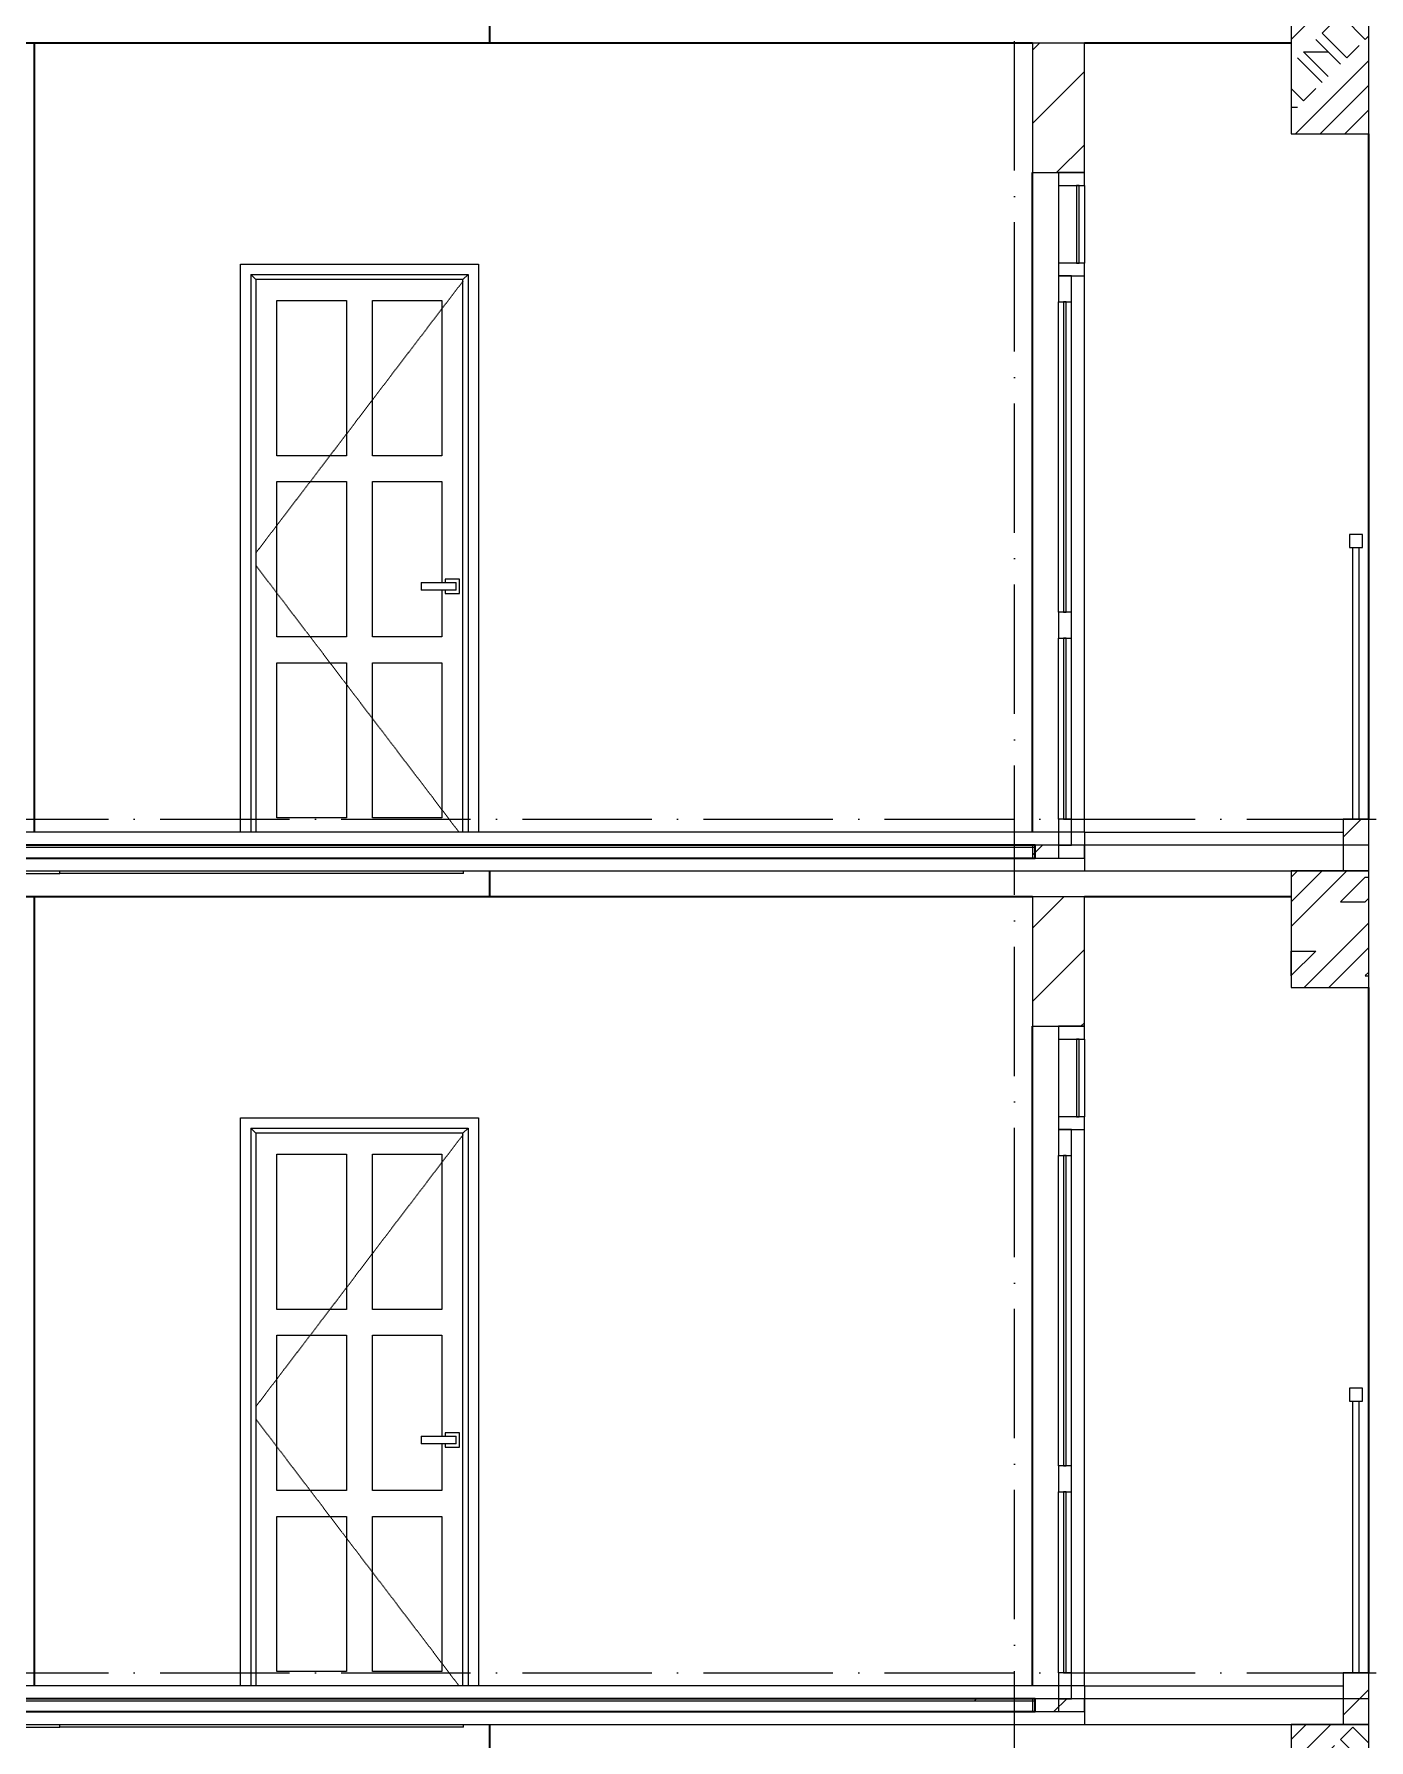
# Model space of a CAD drawing. Header units: millimetres. Extents: x -12680 to 112808, y -16580 to 93550.
# Drawn here: x 35841 to 41001, y 31541 to 38135 of the extents above; entities that cross this region are included whole.
import ezdxf

# ---------------------------------------------------------------- set-up
doc = ezdxf.new("R2010")
doc.units = ezdxf.units.MM
doc.linetypes.add('Dash 1_16__2_', pattern=[3.175, 1.5875, -1.5875])
doc.linetypes.add('Grid Line', pattern=[14, 10, -2, 0, -2])
for name, color, linetype, lineweight in [('A-DOOR', 31, 'Continuous', 9), ('A-FLOR-HRAL', 41, 'Continuous', 5), ('A-FLOR-MCUT', 3, 'Continuous', 9), ('CUA', 31, 'Continuous', 9), ('HATCH-TUONG', 152, 'Continuous', 9), ('NET CAT', 3, 'Continuous', 5), ('NET CATConcrete', 3, 'Continuous', 5), ('NET THAY 2', 55, 'Continuous', 5), ('NET-CAT', 3, 'Continuous', 9), ('NET-THAY', 2, 'Continuous', 15), ('TRUC', 225, 'Continuous', 5)]:
    doc.layers.add(name, color=color, linetype=linetype, lineweight=lineweight)
pattern_1 = [(0, (41462.07, 40400), (1625.6, 406.4), [67.056, -1152.144, 67.056, -1152.144, -6502.4]), (0, (41462.07, 40400), (1625.6, 406.4), [-2438.4, 67.056, -2371.344, 67.056, -1152.144, -2844.8]), (0, (41462.07, 40400), (1625.6, 406.4), [-6096, 67.056, -745.744, 67.056, -1964.944]), (120, (42071.68, 40603.2), (-1164.753, 1204.611), [67.06, -1152.14, 67.06, -7654.54]), (120, (42071.68, 40603.2), (-1164.753, 1204.611), [-1286.256, -1152.144, 67.056, -2371.344, -4064]), (120, (42071.68, 40603.2), (-1164.753, 1204.611), [-4876.8, 67.056, -1152.144, 67.056, -2777.744]), (120, (42071.68, 40603.2), (-1164.753, 1204.611), [-6163.06, -745.74, 67.06, -1964.94]), (240, (42274.88, 41416), (-460.847, -1611.011), [67.06, -1152.14, 67.06, -7654.54]), (240, (42274.88, 41416), (-460.847, -1611.011), [-1286.256, -1152.144, 67.056, -2371.344, -4064]), (240, (42274.88, 41416), (-460.847, -1611.011), [-4876.8, 67.056, -1152.144, 67.056, -2777.744]), (240, (42274.88, 41416), (-460.847, -1611.011), [-6163.06, -745.74, 67.06, -1964.94])]
pattern_2 = [(45, (41462.07, 40400), (-141.4214, 141.4214), [])]
pattern_3 = [(45, (41557.3, 40400), (-476.246, 476.246), []), (45, (41652.6, 40400), (-476.246, 476.246), []), (45, (41462.1, 40400), (-476.246, 476.246), []), (45, (41938.3, 40400), (-476.246, 476.246), []), (45, (42033.6, 40400), (-476.246, 476.246), []), (0, (41843.1, 40495.25), (0, 952.5), [95.25, -857.25]), (0, (41938.3, 40590.5), (0, 952.5), [95.25, -857.25]), (45, (41843.1, 40495.25), (0, 952.49), [134.68, -1212.34]), (45, (41938.3, 40495.25), (0, 952.49), [134.68, -1212.34]), (0, (41843.1, 40495.25), (0, 952.5), [95.25, -857.25]), (90, (41366.8, 40495.25), (-952.5, 6e-14), [95.25, -857.25]), (90, (41462.1, 40495.25), (-952.5, 6e-14), [190.5, -762]), (45, (41366.8, 40590.5), (0, 952.49), [134.68, -1212.34]), (90, (42224.1, 40781), (-952.5, 6e-14), [95.25, -857.25]), (0, (42128.8, 40781), (0, 952.5), [95.25, -857.25]), (45, (42128.8, 40781), (0, 952.49), [134.68, -1212.34]), (0, (42319.3, 40495.25), (0, 952.5), [95.25, -857.25]), (0, (42319.3, 40971.5), (0, 952.5), [95.25, -857.25]), (90, (42509.8, 41066.75), (-952.5, 6e-14), [95.25, -857.25]), (45, (42319.3, 40971.5), (0, 952.49), [269.37, -1077.66]), (45, (42414.6, 40971.5), (0, 952.49), [134.68, -1212.34]), (45, (42605.1, 41162), (0, 952.49), [134.684, -1212.34]), (0, (42605.1, 41257.25), (0, 952.5), [95.25, -857.25]), (90, (42605.1, 41162), (-952.5, 6e-14), [95.25, -857.25]), (0, (41938.3, 41162), (0, 952.5), [95.25, -857.25]), (0, (42128.8, 41257.25), (0, 952.5), [95.25, -857.25]), (90, (42033.6, 41162), (-952.5, 6e-14), [95.25, -857.25]), (90, (42128.8, 41162), (-952.5, 6e-14), [95.25, -857.25]), (45, (41938.3, 41162), (0, 952.49), [134.684, -1212.34]), (45, (42128.8, 41162), (0, 952.49), [134.684, -1212.34]), (135, (41581.06, 40614.8), (-952.49, 6e-14), [134.68, -1212.34]), (135, (41700.2, 40733.4), (-952.49, 6e-14), [134.68, -1212.34]), (135, (41771.64, 40804.8), (-952.49, 6e-14), [134.68, -1212.34]), (135, (41795.45, 40828.6), (-952.49, 6e-14), [134.68, -1212.34]), (135, (41843.1, 40876.25), (-952.49, 6e-14), [134.68, -1212.34]), (135, (41866.9, 40900.06), (-952.49, 6e-14), [134.68, -1212.34]), (135, (41938.3, 40971.5), (-952.49, 6e-14), [134.68, -1212.34]), (135, (41985.95, 41019.1), (-952.49, 6e-14), [134.68, -1212.34]), (45, (41581.06, 40614.8), (0, 952.49), [95.25, -1251.78]), (45, (41700.2, 40733.4), (0, 952.49), [67.36, -1279.665]), (45, (41866.9, 40900.06), (0, 952.49), [67.36, -1279.665]), (45, (41771.64, 40995.3), (0, 952.49), [67.36, -1279.665]), (45, (41938.3, 40971.5), (0, 952.49), [67.36, -1279.665]), (45, (41843.1, 41066.75), (0, 952.49), [67.36, -1279.665]), (0, (41486.3, 40709.5), (0, 952.5), [190.04, -762.46]), (0, (41700.2, 40923.9), (0, 952.5), [95.25, -857.25])]

# ---------------------------------------------------------------- blocks, each defined once
blk = doc.blocks.new('ALC1807-ASCENT PLAZA-TANG DIEN HINH-TANG 5_rvt-3-MẶT CẮT B-B')
at = {"layer": 'NET-THAY', "color": 130, "lineweight": 35}
blk.add_line((37600.5, 31600), (37600.5, 31500), dxfattribs=at)
blk = doc.blocks.new('CUA PHONG NGU - Type 1-60190-MẶT CẮT B-B')
at = {"layer": 'A-DOOR', "color": 50}
for p, q in [((36779.2, 23305), (36779.2, 23905)), ((36779.2, 23905), (37048.2, 23905)), ((37048.2, 23905), (37048.2, 23305)), ((37148.2, 23305), (37148.2, 23905)), ((37148.2, 23905), (37417.2, 23905)), ((37417.2, 23905), (37417.2, 23305)), ((37048.2, 23305), (36779.2, 23305)), ((37417.2, 23305), (37148.2, 23305)), ((36779.2, 22605), (36779.2, 23205)), ((36779.2, 23205), (37048.2, 23205)), ((37048.2, 23205), (37048.2, 22605)), ((37148.2, 22605), (37148.2, 23205)), ((37148.2, 23205), (37417.2, 23205)), ((37417.2, 23205), (37417.2, 22815)), ((37417.2, 22785), (37417.2, 22605)), ((37048.2, 22605), (36779.2, 22605)), ((37417.2, 22605), (37148.2, 22605)), ((36779.2, 21905), (36779.2, 22505)), ((36779.2, 22505), (37048.2, 22505)), ((37048.2, 22505), (37048.2, 21905)), ((37148.2, 21905), (37148.2, 22505)), ((37148.2, 22505), (37417.2, 22505)), ((37417.2, 22505), (37417.2, 21905)), ((37048.2, 21905), (36779.2, 21905)), ((37417.2, 21905), (37148.2, 21905))]:
    blk.add_line(p, q, dxfattribs=at)
at = {"layer": 'CUA'}
for p, q in [((36638.2, 24046), (37558.2, 24046)), ((36638.2, 21850), (36638.2, 24046)), ((36698.2, 23986), (36678.2, 24006)), ((36678.2, 24006), (36678.2, 21850)), ((36678.2, 24006), (37518.2, 24006)), ((37498.2, 23986), (37518.2, 24006)), ((37518.2, 24006), (37518.2, 21850)), ((37558.2, 24046), (37558.2, 21850)), ((36698.2, 23986), (36698.2, 21850)), ((37498.2, 23986), (36698.2, 23986)), ((37498.2, 21850), (37498.2, 23986))]:
    blk.add_line(p, q, dxfattribs=at)
at = {"layer": 'CUA', "color": 50, "linetype": 'Dash 1_16__2_'}
for p, q in [((37498.2, 23980.1), (36698.2, 22929.9)), ((36698.2, 22880.1), (37483, 21850))]:
    blk.add_line(p, q, dxfattribs=at)
at = {"layer": 'CUA', "color": 50}
for p, q in [((37429.7, 22827.5), (37429.7, 22815)), ((37484.7, 22827.5), (37429.7, 22827.5)), ((37484.7, 22772.5), (37484.7, 22827.5)), ((37337.2, 22815), (37472.2, 22815)), ((37337.2, 22815), (37337.2, 22785)), ((37472.2, 22785), (37337.2, 22785)), ((37429.7, 22785), (37429.7, 22772.5)), ((37429.7, 22772.5), (37484.7, 22772.5)), ((37472.2, 22785), (37472.2, 22815))]:
    blk.add_line(p, q, dxfattribs=at)
blk = doc.blocks.new('CUA LO GIA - DB6-202766-MẶT CẮT B-B')
at = {"layer": 'CUA', "color": 50}
for p, q in [((39900.5, 24400), (39800.5, 24400)), ((39800.5, 24400), (39800.5, 24350)), ((39900.5, 24350), (39900.5, 24400)), ((39800.5, 24350), (39900.5, 24350)), ((39800.5, 24350), (39800.5, 24050)), ((39880.5, 24350), (39870.5, 24350)), ((39870.5, 24350), (39870.5, 24050)), ((39880.5, 24050), (39880.5, 24350)), ((39900.5, 24350), (39900.5, 24050)), ((39900.5, 24050), (39800.5, 24050)), ((39800.5, 24050), (39800.5, 24000)), ((39870.5, 24050), (39880.5, 24050)), ((39900.5, 24000), (39900.5, 24050)), ((39800.5, 24000), (39900.5, 24000)), ((39800.5, 24000), (39800.5, 23900)), ((39850.5, 24000), (39800.5, 24000)), ((39850.5, 23900), (39850.5, 24000)), ((39900.5, 21850), (39900.5, 24000)), ((39800.5, 23900), (39850.5, 23900)), ((39800.5, 22700), (39800.5, 23900)), ((39830.5, 23900), (39820.5, 23900)), ((39820.5, 23900), (39820.5, 22700)), ((39830.5, 22700), (39830.5, 23900)), ((39850.5, 22700), (39850.5, 23900)), ((39800.5, 22700), (39800.5, 22600)), ((39850.5, 22700), (39800.5, 22700)), ((39820.5, 22700), (39830.5, 22700)), ((39850.5, 22600), (39850.5, 22700)), ((39800.5, 22600), (39850.5, 22600)), ((39800.5, 21900), (39800.5, 22600)), ((39830.5, 22600), (39820.5, 22600)), ((39820.5, 22600), (39820.5, 21900)), ((39830.5, 21900), (39830.5, 22600)), ((39850.5, 21900), (39850.5, 22600)), ((39800.5, 21900), (39800.5, 21800)), ((39850.5, 21900), (39800.5, 21900)), ((39820.5, 21900), (39830.5, 21900)), ((39850.5, 21800), (39850.5, 21900)), ((39900.5, 21800), (39800.5, 21800)), ((39800.5, 21800), (39800.5, 21750)), ((39800.5, 21800), (39850.5, 21800)), ((39900.5, 21750), (39900.5, 21800)), ((39800.5, 21750), (39900.5, 21750))]:
    blk.add_line(p, q, dxfattribs=at)
blk = doc.blocks.new('Railing - 25mm-77671-MẶT CẮT B-B')
at = {"layer": 'NET THAY 2', "color": 50, "lineweight": 9}
for p, q in [((40938, 21900), (40938, 22950)), ((40963, 21900), (40963, 22950))]:
    blk.add_line(p, q, dxfattribs=at)
blk = doc.blocks.new('Railing - Railing-227133-MẶT CẮT B-B')
at = {"layer": 'A-FLOR-HRAL', "color": 50, "lineweight": 9}
for p, q in [((40975.5, 23000), (40925.5, 23000)), ((40925.5, 23000), (40925.5, 22950)), ((40925.5, 22950), (40975.5, 22950)), ((40975.5, 22950), (40975.5, 23000))]:
    blk.add_line(p, q, dxfattribs=at)
blk.add_blockref('Railing - 25mm-77671-MẶT CẮT B-B', (0, 0))
blk = doc.blocks.new('ALC1807-ASCENT PLAZA-TANG DIEN HINH-TANG 5_rvt-4-MẶT CẮT B-B')
at = {"layer": 'HATCH-TUONG'}
h = blk.add_hatch(dxfattribs=at)
h.set_pattern_fill('FP_50', color=50, style=0, pattern_type=2)
h.set_pattern_definition(pattern_2)
h.paths.add_polyline_path([(39700.5, 31650), (39900.5, 31650), (39900.5, 31700), (39700.5, 31700)], flags=0)
h.paths.add_polyline_path([(39700.5, 34300), (39900.5, 34300), (39900.5, 34800), (39700.5, 34800), (39700.5, 34625.4)], flags=0)
h = blk.add_hatch(dxfattribs=at)
h.set_pattern_fill('FP_50', color=50, style=0, pattern_type=2)
h.set_pattern_definition(pattern_2)
h.paths.add_polyline_path([(41000.5, 31600), (41000.5, 31800), (40900.5, 31800), (40900.5, 31600)], flags=0)
at = {"layer": 'NET CAT', "lineweight": 9}
h = blk.add_hatch(dxfattribs=at)
h.set_pattern_fill('FP_51', color=50, style=0, pattern_type=2)
h.set_pattern_definition(pattern_1)
h.paths.add_polyline_path([(38883.6, 31690), (39710.5, 31690), (39710.5, 31700), (34140.5, 31700), (34140.5, 31690), (37962.8, 31690)], flags=0)
at = {"layer": 'A-FLOR-MCUT', "color": 50}
blk.add_line((39710.5, 31690), (34140.5, 31690), dxfattribs=at)
at = {"layer": 'NET-CAT', "color": 50}
for p, q in [((39900.5, 34800), (39700.5, 34800)), ((39700.5, 34800), (39700.5, 34300)), ((39900.5, 34300), (39900.5, 34800)), ((39700.5, 34300), (39900.5, 34300)), ((41000.5, 31800), (40900.5, 31800)), ((40900.5, 31800), (40900.5, 31600)), ((41000.5, 31600), (41000.5, 31800)), ((39900.5, 31700), (39700.5, 31700)), ((39700.5, 31700), (39700.5, 31650)), ((39900.5, 31650), (39900.5, 31700)), ((39700.5, 31650), (39900.5, 31650)), ((40900.5, 31600), (41000.5, 31600))]:
    blk.add_line(p, q, dxfattribs=at)
at = {"layer": 'NET-CAT', "color": 130, "lineweight": 35}
for p, q in [((39710.5, 31700), (34140.5, 31700)), ((39710.5, 31650), (39710.5, 31700)), ((34140.5, 31650), (39710.5, 31650))]:
    blk.add_line(p, q, dxfattribs=at)
at = {"layer": 'NET-THAY', "color": 130, "lineweight": 35}
for p, q in [((37600.5, 34900), (37600.5, 34800)), ((35840.5, 34800), (34840.5, 34800)), ((39700.5, 34800), (35840.5, 34800)), ((35840.5, 34800), (35840.5, 31750)), ((40700.5, 34800), (39900.5, 34800)), ((41000.5, 31800), (41000.5, 34450)), ((39700.5, 31750), (39700.5, 34300))]:
    blk.add_line(p, q, dxfattribs=at)
at = {"layer": 'NET-THAY', "color": 50, "lineweight": 9}
for p, q in [((34830.5, 31590), (35940.5, 31590)), ((35940.5, 31590), (35940.5, 31600)), ((37500.5, 31590), (35940.5, 31590)), ((37500.5, 31590), (37500.5, 31600))]:
    blk.add_line(p, q, dxfattribs=at)
at = {"color": 130, "lineweight": 35}
for name in ['CUA LO GIA - DB6-202766-MẶT CẮT B-B', 'CUA PHONG NGU - Type 1-60190-MẶT CẮT B-B', 'Railing - Railing-227133-MẶT CẮT B-B']:
    blk.add_blockref(name, (0, 9900), dxfattribs=at)
blk = doc.blocks.new('ALC1807-ASCENT PLAZA-TANG DIEN HINH-TANG 5_rvt-5-MẶT CẮT B-B')
at = {"layer": 'HATCH-TUONG'}
h = blk.add_hatch(dxfattribs=at)
h.set_pattern_fill('FP_50', color=50, style=0, pattern_type=2)
h.set_pattern_definition(pattern_2)
h.paths.add_polyline_path([(39700.5, 34950), (39900.5, 34950), (39900.5, 35000), (39700.5, 35000)], flags=0)
h.paths.add_polyline_path([(39700.5, 37600), (39900.5, 37600), (39900.5, 38100), (39700.5, 38100), (39700.5, 38024.4)], flags=0)
h = blk.add_hatch(dxfattribs=at)
h.set_pattern_fill('FP_50', color=50, style=0, pattern_type=2)
h.set_pattern_definition(pattern_2)
h.paths.add_polyline_path([(41000.5, 34900), (41000.5, 35100), (40900.5, 35100), (40900.5, 34900)], flags=0)
at = {"layer": 'NET CAT', "lineweight": 9}
h = blk.add_hatch(dxfattribs=at)
h.set_pattern_fill('FP_51', color=50, style=0, pattern_type=2)
h.set_pattern_definition(pattern_1)
h.paths.add_polyline_path([(38883.6, 34950), (39710.5, 34950), (39710.5, 34990), (34140.5, 34990), (34140.5, 34950), (37962.8, 34950)], flags=0)
at = {"layer": 'A-FLOR-MCUT', "color": 50}
blk.add_line((39710.5, 34990), (34140.5, 34990), dxfattribs=at)
at = {"layer": 'NET-CAT', "color": 50}
for p, q in [((39900.5, 38100), (39700.5, 38100)), ((39700.5, 38100), (39700.5, 37600)), ((39900.5, 37600), (39900.5, 38100)), ((39700.5, 37600), (39900.5, 37600)), ((41000.5, 35100), (40900.5, 35100)), ((40900.5, 35100), (40900.5, 34900)), ((41000.5, 34900), (41000.5, 35100)), ((39900.5, 35000), (39700.5, 35000)), ((39700.5, 35000), (39700.5, 34950)), ((39700.5, 34950), (39900.5, 34950)), ((39900.5, 34950), (39900.5, 35000)), ((40900.5, 34900), (41000.5, 34900))]:
    blk.add_line(p, q, dxfattribs=at)
at = {"layer": 'NET-CAT', "color": 130, "lineweight": 35}
for p, q in [((39710.5, 35000), (34140.5, 35000)), ((34140.5, 34950), (39710.5, 34950)), ((39710.5, 34950), (39710.5, 35000))]:
    blk.add_line(p, q, dxfattribs=at)
at = {"layer": 'NET-THAY', "color": 130, "lineweight": 35}
for p, q in [((37600.5, 38200), (37600.5, 38100)), ((35840.5, 38100), (34840.5, 38100)), ((39700.5, 38100), (35840.5, 38100)), ((35840.5, 38100), (35840.5, 35050)), ((40700.5, 38100), (39900.5, 38100)), ((41000.5, 35100), (41000.5, 37750)), ((39700.5, 35050), (39700.5, 37600))]:
    blk.add_line(p, q, dxfattribs=at)
at = {"layer": 'NET-THAY', "color": 50, "lineweight": 9}
for p, q in [((34830.5, 34890), (35940.5, 34890)), ((35940.5, 34890), (35940.5, 34900)), ((37500.5, 34890), (35940.5, 34890)), ((37500.5, 34890), (37500.5, 34900))]:
    blk.add_line(p, q, dxfattribs=at)
at = {"color": 130, "lineweight": 35}
for name in ['CUA LO GIA - DB6-202766-MẶT CẮT B-B', 'CUA PHONG NGU - Type 1-60190-MẶT CẮT B-B', 'Railing - Railing-227133-MẶT CẮT B-B']:
    blk.add_blockref(name, (0, 13200), dxfattribs=at)

msp = doc.modelspace()

# ---------------------------------------------------------------- hatches: boundary and pattern name
at = {"layer": 'NET CATConcrete'}
h = msp.add_hatch(dxfattribs=at)
h.set_pattern_fill('FP_1', color=256, style=0, pattern_type=2)
h.set_pattern_definition(pattern_3)
h.paths.add_polyline_path([(41000.5, 37750), (41000.5, 38200), (40700.5, 38200), (40700.5, 37750), (40725.1, 37750)], flags=0)
h = msp.add_hatch(dxfattribs=at)
h.set_pattern_fill('FP_1', color=256, style=0, pattern_type=2)
h.set_pattern_definition(pattern_3)
h.paths.add_polyline_path([(41000.5, 34450), (41000.5, 34900), (40700.5, 34900), (40700.5, 34450), (40725.1, 34450)], flags=0)
h = msp.add_hatch(dxfattribs=at)
h.set_pattern_fill('FP_1', color=256, style=0, pattern_type=2)
h.set_pattern_definition(pattern_3)
h.paths.add_polyline_path([(41000.5, 31150), (41000.5, 31600), (40700.5, 31600), (40700.5, 31150), (40725.1, 31150)], flags=0)

# ---------------------------------------------------------------- linework, layer by layer
at = {"layer": 'NET CAT', "lineweight": 13}
for p, q in [((40700.5, 38200), (40700.5, 37750)), ((41000.5, 37750), (41000.5, 38200)), ((40700.5, 37750), (41000.5, 37750)), ((40700.5, 34900), (40700.5, 34450)), ((41000.5, 34450), (41000.5, 34900)), ((40700.5, 34450), (41000.5, 34450)), ((40700.5, 31600), (40700.5, 31150)), ((41000.5, 31150), (41000.5, 31600))]:
    msp.add_line(p, q, dxfattribs=at)
at = {"layer": 'NET CATConcrete'}
for p, q in [((41000.5, 34900), (40700.5, 34900)), ((41000.5, 31600), (40700.5, 31600))]:
    msp.add_line(p, q, dxfattribs=at)
at = {"layer": 'NET-CAT', "lineweight": 15}
for p, q in [((39900.5, 35050), (34050.5, 35050)), ((39900.5, 35050), (39900.5, 34900)), ((41000.5, 35000), (39900.5, 35000)), ((41000.5, 34900), (41000.5, 35000)), ((32350.5, 34900), (40700.5, 34900)), ((39900.5, 31750), (34050.5, 31750)), ((39900.5, 31750), (39900.5, 31600)), ((41000.5, 31700), (39900.5, 31700)), ((41000.5, 31600), (41000.5, 31700)), ((32350.5, 31600), (40700.5, 31600))]:
    msp.add_line(p, q, dxfattribs=at)
at = {"layer": 'NET-THAY', "lineweight": 9}
for p, q in [((39900.5, 35050), (40900.5, 35050)), ((40700.5, 34900), (41000.5, 34900)), ((39900.5, 31750), (40900.5, 31750)), ((40700.5, 31600), (41000.5, 31600))]:
    msp.add_line(p, q, dxfattribs=at)
at = {"layer": 'TRUC', "linetype": 'Grid Line', "ltscale": 50}
for p, q in [((39630.5, -7898.8), (39630.5, 91838.4)), ((-12679, 35100), (108517.8, 35100)), ((-12679, 31800), (108517.8, 31800))]:
    msp.add_line(p, q, dxfattribs=at)

# ---------------------------------------------------------------- block references
at = {"lineweight": 5}
for name in ['ALC1807-ASCENT PLAZA-TANG DIEN HINH-TANG 5_rvt-5-MẶT CẮT B-B', 'ALC1807-ASCENT PLAZA-TANG DIEN HINH-TANG 5_rvt-4-MẶT CẮT B-B', 'ALC1807-ASCENT PLAZA-TANG DIEN HINH-TANG 5_rvt-3-MẶT CẮT B-B']:
    msp.add_blockref(name, (0, 0), dxfattribs=at)

doc.saveas('drawing.dxf')
